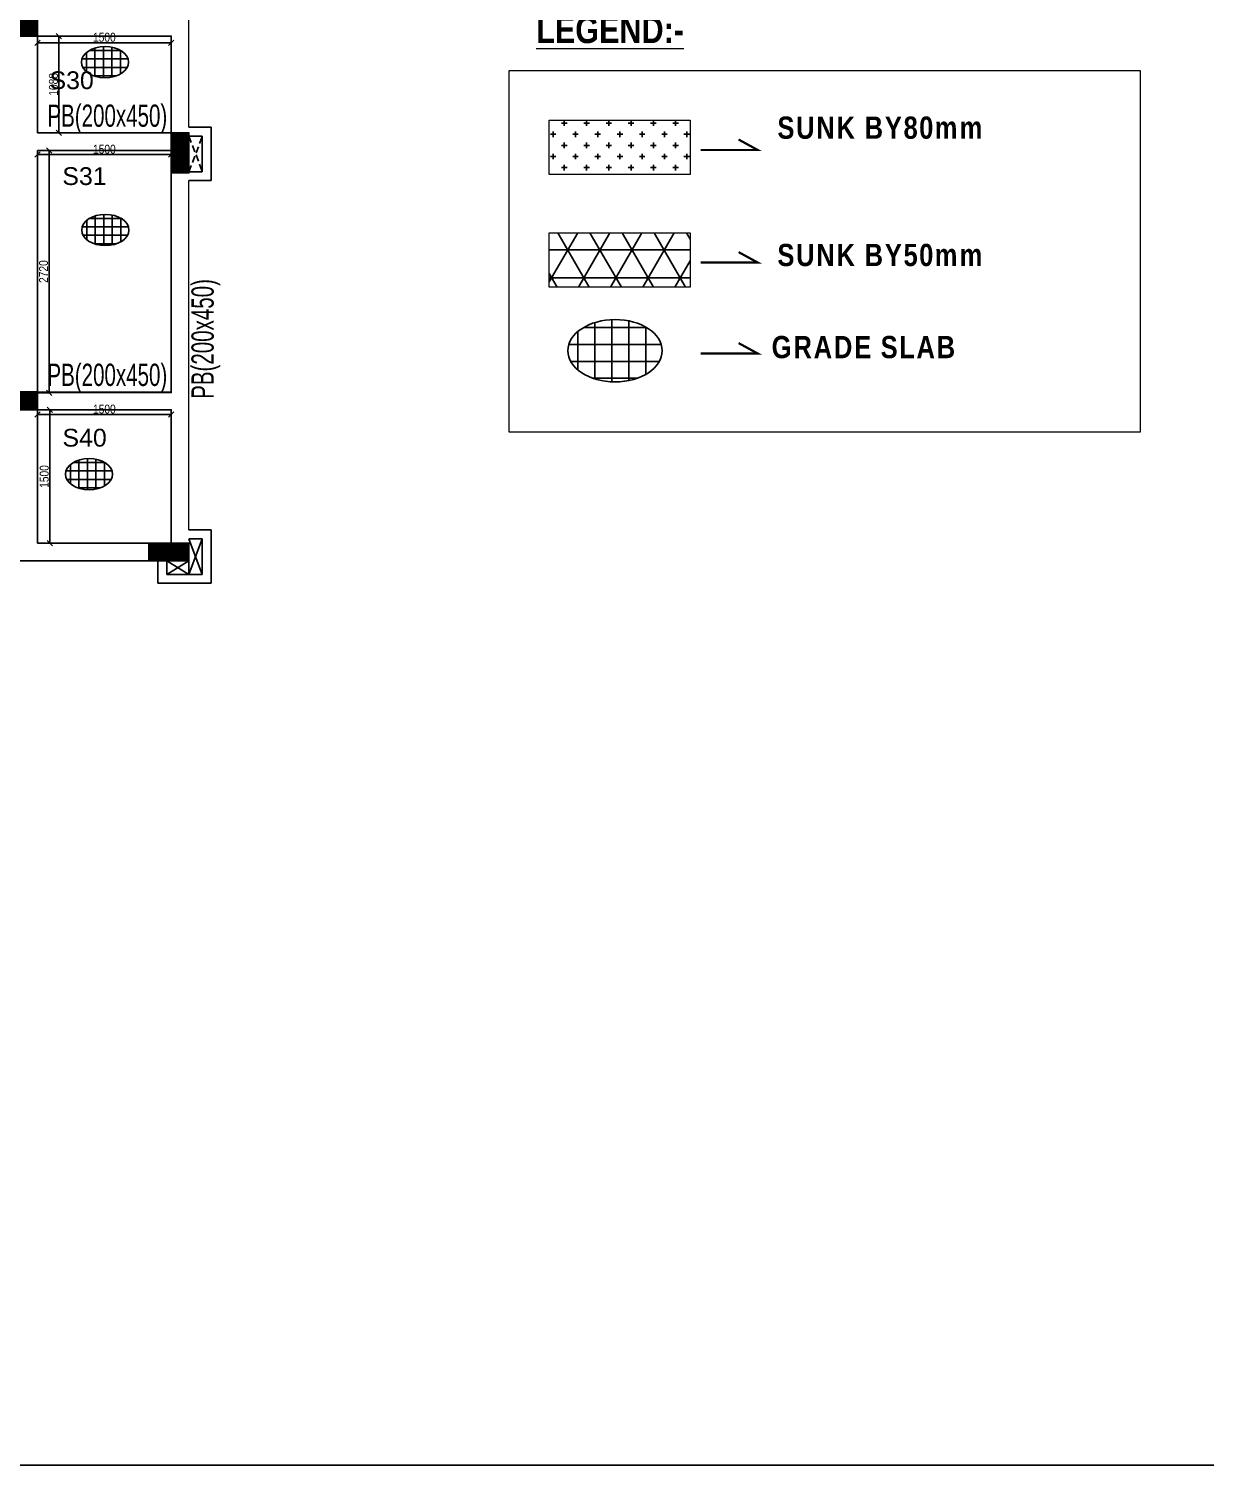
# Model space of a CAD drawing. Header units: millimetres. Extents: x 1798 to 243113, y 1193 to 150435.
# Drawn here: x 120854 to 134071, y 109480 to 125625 of the extents above; entities that cross this region are included whole.
import ezdxf

# ---------------------------------------------------------------- set-up
doc = ezdxf.new("R2010")
doc.units = ezdxf.units.MM
for name, pattern in [('CENTER', [50.8, 31.75, -6.35, 6.35, -6.35]), ('CONTINU', [0]), ('HIDDEN', [0.375, 0.25, -0.125])]:
    doc.linetypes.add(name, pattern=pattern)
for name, color, linetype, lineweight in [('A-OPNG-WNDW', 4, 'Continuous', 20), ('Column outline', 5, 'Continuous', 0), ('S - BEAM TXT', 30, 'Continuous', 13)]:
    doc.layers.add(name, color=color, linetype=linetype, lineweight=lineweight)
for name, color, linetype in [('A-WALL-PATT', 7, 'Continuous'), ('beam', 4, 'Continuous'), ('BEAM-1', 7, 'CONTINU'), ('column', 5, 'Continuous'), ('DIM', 8, 'Continuous'), ('sub title', 22, 'Continuous')]:
    doc.layers.add(name, color=color, linetype=linetype)
doc.styles.add('GFC', font='ARIALN.TTF')
doc.styles.add('S - GRID TXT', font='ARIALNB.TTF')
doc.styles.add('sd', font='ARIALNB.TTF')
doc.styles.get("Standard").update_dxf_attribs({"font": 'arial.ttf'})
doc.dimstyles.new('GFC- 50', dxfattribs={"dimscale": 100, "dimtxt": 1, "dimasz": 0.6, "dimexe": 0.2, "dimexo": 0, "dimgap": 0.1, "dimtad": 1, "dimdec": 0, "dimzin": 1, "dimdsep": 46, "dimtxsty": 'GFC', "dimblk": 'OBLIQUE', "dimcen": 0, "dimclrd": 8, "dimclre": 8, "dimclrt": 6, "dimazin": 2, "dimtfac": 1, "dimtdec": 0, "dimtmove": 1, "dimatfit": 3, "dimfxl": 1, "dimtolj": 1, "dimlwd": -1, "dimlwe": 9, "dimarcsym": 0})

# ---------------------------------------------------------------- blocks, each defined once
blk = doc.blocks.new('_OBLIQUE')
at = {"color": 0, "linetype": 'ByBlock'}
blk.add_line((-0.5, -0.5), (0.5, 0.5), dxfattribs=at)
blk = doc.blocks.new('*D773')
at = {"color": 8, "linetype": 'CENTER', "lineweight": 9, "transparency": 16777216}
for p, q in [((120954, 125543), (120954, 125448)), ((122454, 125543), (122454, 125448))]:
    blk.add_line(p, q, dxfattribs=at)
at = {"color": 8, "transparency": 16777216}
blk.add_line((122454, 125468), (120954, 125468), dxfattribs=at)
at = {"color": 8, "transparency": 16777216, "xscale": 60, "yscale": 60, "zscale": 60, "rotation": 180}
blk.add_blockref('_OBLIQUE', (120954, 125468), dxfattribs=at)
at = {"color": 8, "transparency": 16777216, "xscale": 60, "yscale": 60, "zscale": 60}
blk.add_blockref('_OBLIQUE', (122454, 125468), dxfattribs=at)
at = {"color": 6, "transparency": 16777216, "insert": (121704, 125529), "char_height": 100, "attachment_point": 5, "style": 'GFC'}
blk.add_mtext('\\A1;1500', dxfattribs=at)
blk = doc.blocks.new('*D774')
at = {"color": 8, "linetype": 'CENTER', "lineweight": 9, "transparency": 16777216}
for p, q in [((120954, 125543), (121213, 125543)), ((120954, 124456), (121213, 124456))]:
    blk.add_line(p, q, dxfattribs=at)
at = {"color": 8, "transparency": 16777216}
blk.add_line((121193, 125543), (121193, 124456), dxfattribs=at)
at = {"color": 8, "transparency": 16777216, "xscale": 60, "yscale": 60, "zscale": 60}
for p, rotation in [((121193, 125543), 90), ((121193, 124456), 270)]:
    blk.add_blockref('_OBLIQUE', p, dxfattribs=dict(at, rotation=rotation))
at = {"color": 6, "transparency": 16777216, "insert": (121132, 125000), "char_height": 100, "attachment_point": 5, "rotation": 90, "style": 'GFC'}
blk.add_mtext('\\A1;1088', dxfattribs=at)
blk = doc.blocks.new('*D775')
at = {"color": 8, "linetype": 'CENTER', "lineweight": 9, "transparency": 16777216}
for p, q in [((120954, 124256), (120954, 124190)), ((122454, 124256), (122454, 124190))]:
    blk.add_line(p, q, dxfattribs=at)
at = {"color": 8, "transparency": 16777216}
blk.add_line((120954, 124210), (122454, 124210), dxfattribs=at)
at = {"color": 8, "transparency": 16777216, "xscale": 60, "yscale": 60, "zscale": 60, "rotation": 180}
blk.add_blockref('_OBLIQUE', (120954, 124210), dxfattribs=at)
at = {"color": 8, "transparency": 16777216, "xscale": 60, "yscale": 60, "zscale": 60}
blk.add_blockref('_OBLIQUE', (122454, 124210), dxfattribs=at)
at = {"color": 6, "transparency": 16777216, "insert": (121704, 124271), "char_height": 100, "attachment_point": 5, "style": 'GFC'}
blk.add_mtext('\\A1;1500', dxfattribs=at)
blk = doc.blocks.new('*D776')
at = {"color": 8, "linetype": 'CENTER', "lineweight": 9, "transparency": 16777216}
for p, q in [((120954, 124256), (121102, 124256)), ((120954, 121535), (121102, 121535))]:
    blk.add_line(p, q, dxfattribs=at)
at = {"color": 8, "transparency": 16777216}
blk.add_line((121082, 121535), (121082, 124256), dxfattribs=at)
at = {"color": 8, "transparency": 16777216, "xscale": 60, "yscale": 60, "zscale": 60}
for p, rotation in [((121082, 124256), 90), ((121082, 121535), 270)]:
    blk.add_blockref('_OBLIQUE', p, dxfattribs=dict(at, rotation=rotation))
at = {"color": 6, "transparency": 16777216, "insert": (121021, 122896), "char_height": 100, "attachment_point": 5, "rotation": 90, "style": 'GFC'}
blk.add_mtext('\\A1;2720', dxfattribs=at)
blk = doc.blocks.new('*D777')
at = {"color": 8, "linetype": 'CENTER', "lineweight": 9, "transparency": 16777216}
for p, q in [((120954, 121343), (120954, 121269)), ((122454, 121343), (122454, 121269))]:
    blk.add_line(p, q, dxfattribs=at)
at = {"color": 8, "transparency": 16777216}
blk.add_line((122454, 121289), (120954, 121289), dxfattribs=at)
at = {"color": 8, "transparency": 16777216, "xscale": 60, "yscale": 60, "zscale": 60, "rotation": 180}
blk.add_blockref('_OBLIQUE', (120954, 121289), dxfattribs=at)
at = {"color": 8, "transparency": 16777216, "xscale": 60, "yscale": 60, "zscale": 60}
blk.add_blockref('_OBLIQUE', (122454, 121289), dxfattribs=at)
at = {"color": 6, "transparency": 16777216, "insert": (121704, 121350), "char_height": 100, "attachment_point": 5, "style": 'GFC'}
blk.add_mtext('\\A1;1500', dxfattribs=at)
blk = doc.blocks.new('*D778')
at = {"color": 8, "linetype": 'CENTER', "lineweight": 9, "transparency": 16777216}
for p, q in [((120954, 121343), (121111, 121343)), ((120954, 119843), (121111, 119843))]:
    blk.add_line(p, q, dxfattribs=at)
at = {"color": 8, "transparency": 16777216}
blk.add_line((121091, 121343), (121091, 119843), dxfattribs=at)
at = {"color": 8, "transparency": 16777216, "xscale": 60, "yscale": 60, "zscale": 60}
for p, rotation in [((121091, 121343), 90), ((121091, 119843), 270)]:
    blk.add_blockref('_OBLIQUE', p, dxfattribs=dict(at, rotation=rotation))
at = {"color": 6, "transparency": 16777216, "insert": (121029, 120593), "char_height": 100, "attachment_point": 5, "rotation": 90, "style": 'GFC'}
blk.add_mtext('\\A1;1500', dxfattribs=at)

msp = doc.modelspace()

# ---------------------------------------------------------------- hatches: boundary and pattern name
at = {"layer": 'A-WALL-PATT'}
h = msp.add_hatch(dxfattribs=at)
h.set_pattern_fill('ANSI31', color=8)
h.set_pattern_definition([(45, (182654.61798, 141377.45673), (-0.08838834765, 0.08838834765), [])])
h.paths.add_polyline_path([(120504.4, 125743.4), (120504.4, 125543.4), (120954.4, 125543.4), (120954.4, 125743.4)])
h = msp.add_hatch(dxfattribs=at)
h.set_pattern_fill('CROSS', color=8, scale=500)
h.set_pattern_definition([(0, (90464.81, 144189.57), (125, 125), [62.5, -187.5]), (90, (90496.06, 144158.32), (-125, 125), [62.5, -187.5])])
h.paths.add_polyline_path([(126702.7, 124597.5), (128284, 124597.5), (128284, 123986.6), (126702.7, 123986.6)])
h = msp.add_hatch(dxfattribs=at)
h.set_pattern_fill('ANSI31', color=8, angle=90)
h.set_pattern_definition([(135, (89073.63085, 144189.57396), (-0.08838834765, -0.08838834765), [])])
h.paths.add_polyline_path([(122654.4, 124005.7), (122654.4, 124455.7), (122454.4, 124455.7), (122454.4, 124005.7)])
h = msp.add_hatch(dxfattribs=at)
h.set_pattern_fill('NET3', color=8, scale=2500)
h.set_pattern_definition([(0, (90464.8, 144388.8), (0, 312.5), []), (60, (90464.8, 144388.8), (-270.633, 156.25), []), (120, (90464.8, 144388.8), (-270.633, -156.25), [])])
h.paths.add_polyline_path([(126702.7, 123332.6), (128284, 123332.6), (128284, 122721.6), (126702.7, 122721.6)])
h = msp.add_hatch(dxfattribs=at)
h.set_pattern_fill('ANSI31', color=8)
h.set_pattern_definition([(45, (182654.61798, 137177.45694), (-0.08838834765, 0.08838834765), [])])
h.paths.add_polyline_path([(120504.4, 121543.4), (120504.4, 121343.4), (120954.4, 121343.4), (120954.4, 121543.4)])
h = msp.add_hatch(dxfattribs=at)
h.set_pattern_fill('ANSI31', color=8, angle=180)
h.set_pattern_definition([(225, (89073.63085, 144189.57396), (0.08838834765, -0.08838834765), [])])
h.paths.add_polyline_path([(122654.4, 119643.4), (122654.4, 119843.4), (122204.4, 119843.4), (122204.4, 119643.4)])
at = {"layer": 'DIM'}
h = msp.add_hatch(dxfattribs=at)
h.set_pattern_fill('ANSI37', color=256, scale=30, angle=45)
h.set_pattern_definition([(90, (-44898.64, 231775.29), (-95.25, 2e-14), []), (180, (-44898.64, 231775.29), (-2e-14, -95.25), [])])
edge = h.paths.add_edge_path()
edge.add_ellipse((121711.4, 125250.3), major_axis=(-265, 0), ratio=0.6603774, start_angle=0, end_angle=360)
h = msp.add_hatch(dxfattribs=at)
h.set_pattern_fill('ANSI37', color=256, scale=30, angle=45)
h.set_pattern_definition([(90, (-44895.31, 229888.33), (-95.25, 2e-14), []), (180, (-44895.31, 229888.33), (-2e-14, -95.25), [])])
edge = h.paths.add_edge_path()
edge.add_ellipse((121714.7, 123363.3), major_axis=(-265, 0), ratio=0.6603774, start_angle=0, end_angle=360)
h = msp.add_hatch(dxfattribs=at)
h.set_pattern_fill('ANSI37', color=256, scale=60, angle=45)
h.set_pattern_definition([(90, (-205778.97, 335056.58), (-190.5, 4e-14), []), (180, (-205778.97, 335056.58), (-4e-14, -190.5), [])])
edge = h.paths.add_edge_path()
edge.add_ellipse((127441, 122006.6), major_axis=(-530, 0), ratio=0.6603774, start_angle=0, end_angle=360)
h = msp.add_hatch(dxfattribs=at)
h.set_pattern_fill('ANSI37', color=256, scale=30, angle=45)
h.set_pattern_definition([(90, (-45078.38, 227144.41), (-95.25, 2e-14), []), (180, (-45078.38, 227144.41), (-2e-14, -95.25), [])])
edge = h.paths.add_edge_path()
edge.add_ellipse((121531.6, 120619.4), major_axis=(-265, 0), ratio=0.6603774, start_angle=0, end_angle=360)

# ---------------------------------------------------------------- linework, layer by layer
at = {"color": 40, "true_color": 0xf8d731}
for points, elevation in [([(120954.4, 124455.7), (122454.4, 124455.7), (122454.4, 125543.4), (120954.4, 125543.4)], 478075.2), ([(120954.4, 124255.7), (122454.4, 124255.7), (122454.4, 121535.4), (120954.4, 121535.4)], 239036.1), ([(120954.4, 119843.4), (122454.4, 119843.4), (122454.4, 121343.4), (120954.4, 121343.4)], 239039.1)]:
    msp.add_lwpolyline(points, close=True, dxfattribs=dict(at, elevation=elevation))
at = {"layer": 'A-OPNG-WNDW'}
for p, q in [((122654.4, 124518.4, 239039.1), (122654.4, 128592.9, 347463)), ((120954.4, 125543.4, 478078.2), (122454.4, 125543.4, 239039.1)), ((120954.4, 124455.7, 478075.2), (122454.4, 124455.7, 239036.1)), ((120954.4, 124255.7, 239036.1), (122454.4, 124255.7, 239036.1)), ((122654.4, 119993.4, 239039.1), (122654.4, 123918.4, 239039.1)), ((120954.4, 121543.4, 239039.1), (122454.4, 121543.4, 239039.1)), ((120954.4, 121343.4, 239039.1), (120954.4, 119843.4, 239039.1)), ((120954.4, 121343.4, 239039.1), (122454.4, 121343.4, 239039.1))]:
    msp.add_line(p, q, dxfattribs=at)
at = {"layer": 'A-OPNG-WNDW', "color": 8}
for p, q in [((122654.4, 124455.7, 239039.1), (122654.4, 124418.4, 246580.1)), ((122654.4, 124018.4, 239039.1), (122654.4, 124005.7, 239039.1))]:
    msp.add_line(p, q, dxfattribs=at)
at = {"layer": 'beam'}
for p, q in [((120954.4, 125543.4, 239039.1), (120954.4, 124454.9, 239039.1)), ((122454.4, 125543.4, 239039.1), (122454.4, 124455.7, 239039.1)), ((120954.4, 124255.7, 239036.1), (120954.4, 121543.4, 239039.1)), ((122454.4, 124005.7, 239039.1), (122454.4, 121543.4, 239039.1)), ((122454.4, 121343.4, 239039.1), (122454.4, 119843.4, 239039.1)), ((122204.4, 119843.4, 239039.1), (120954.4, 119843.4, 239039.1)), ((122204.4, 119643.4, 239039.1), (114767.8, 119643.4, 239039.1))]:
    msp.add_line(p, q, dxfattribs=at)
at = {"layer": 'beam', "color": 4}
for p, q in [((122904.4, 124518.4, 239039.1), (122654.4, 124518.4, 239039.1)), ((122904.4, 123918.4, 239039.1), (122904.4, 124518.4, 239039.1)), ((122654.4, 123918.4, 239039.1), (122904.4, 123918.4, 239039.1)), ((122654.4, 119993.4, 239039.1), (122903.1, 119993.4, 239039.1)), ((122903.1, 119993.4, 239039.1), (122903.1, 119393.4, 239039.1)), ((122304.4, 119393.4, 239039.1), (122304.4, 119643.4, 239039.1)), ((122304.4, 119393.4, 239039.1), (122903.1, 119393.4, 239039.1))]:
    msp.add_line(p, q, dxfattribs=at)
at = {"layer": 'beam', "color": 8}
for p, q in [((122654.4, 124418.4, 239039.1), (122804.4, 124418.4, 239039.1)), ((122804.4, 124418.4, 239039.1), (122804.4, 124018.4, 239039.1)), ((122804.4, 124018.4, 239039.1), (122654.4, 124018.4, 239039.1)), ((122803.1, 119893.4, 239039.1), (122653.1, 119493.4, 239039.1)), ((122654.4, 119893.4, 239039.1), (122803.1, 119893.4, 239039.1)), ((122803.1, 119493.4, 239039.1), (122654.4, 119893.4, 239039.1)), ((122803.1, 119893.4, 239039.1), (122803.1, 119493.4, 239039.1)), ((122404.4, 119493.4, 239039.1), (122654.4, 119643.4, 239039.1)), ((122404.4, 119643.4, 239039.1), (122653.1, 119493.4, 239039.1)), ((122404.4, 119643.4, 239039.1), (122404.4, 119493.4, 239039.1)), ((122653.1, 119493.4, 239039.1), (122653.1, 119643.4, 239039.1)), ((122803.1, 119493.4, 239039.1), (122404.4, 119493.4, 239039.1))]:
    msp.add_line(p, q, dxfattribs=at)
at = {"layer": 'beam', "color": 8, "linetype": 'HIDDEN', "ltscale": 300}
for p, q in [((122654.4, 124418.4, 239039.1), (122804.4, 124018.4, 239039.1)), ((122654.4, 124018.4, 239039.1), (122804.4, 124418.4, 239039.1))]:
    msp.add_line(p, q, dxfattribs=at)
at = {"layer": 'beam', "color": 4}
msp.add_lwpolyline([(243113, 109480.4), (43525, 109480.4), (43525, 150435.4), (243113, 150435.4)], close=True, dxfattribs=at)
at = {"layer": 'BEAM-1', "color": 3}
for centre in [(121711.4, 125250.3, 239039.1), (121714.7, 123363.3, 239039.1), (121531.6, 120619.4, 239039.1)]:
    msp.add_ellipse(centre, major_axis=(-265, 0), ratio=0.6603774, dxfattribs=at)
at = {"layer": 'BEAM-1'}
msp.add_ellipse((127441, 122006.6, 239039.1), major_axis=(-530, 0), ratio=0.6603774, dxfattribs=at)
at = {"layer": 'column'}
for points, elevation in [([(120504.4, 125743.4), (120954.4, 125743.4), (120954.4, 125543.4), (120504.4, 125543.4)], 478078.2), ([(122454.4, 124005.7), (122454.4, 124455.7), (122654.4, 124455.7), (122654.4, 124005.7)], 239039.1), ([(120504.4, 121543.4), (120954.4, 121543.4), (120954.4, 121343.4), (120504.4, 121343.4)], 239039.1), ([(122654.4, 119643.4), (122204.4, 119643.4), (122204.4, 119843.4), (122654.4, 119843.4)], 239039.1)]:
    msp.add_lwpolyline(points, close=True, dxfattribs=dict(at, elevation=elevation))
at = {"layer": 'Column outline'}
msp.add_lwpolyline([(126253.1, 125155.2), (133341.2, 125155.2), (133341.2, 121089.6), (126253.1, 121089.6)], close=True, dxfattribs=at)
at = {"layer": 'Column outline', "elevation": 239039.1}
for points in [[(126702.7, 124597.5), (128284, 124597.5), (128284, 123986.6), (126702.7, 123986.6)], [(126702.7, 123332.6), (128284, 123332.6), (128284, 122721.6), (126702.7, 122721.6)]]:
    msp.add_lwpolyline(points, close=True, dxfattribs=at)
at = {"layer": 'sub title', "color": 4, "const_width": 25, "elevation": 239039.1}
for points in [[(128401.7, 124262.1), (129044.7, 124262.1), (128828.7, 124380.1)], [(128401.7, 122997.1), (129044.7, 122997.1), (128828.7, 123115.1)], [(128401.7, 121974.6), (129044.7, 121974.6), (128828.7, 122092.6)]]:
    msp.add_lwpolyline(points, dxfattribs=at)

# ---------------------------------------------------------------- texts
at = {"color": 3, "char_height": 200, "attachment_point": 1}
for s, insert in [('S30', (121088, 125146.4)), ('S31', (121232, 124068.9)), ('S40', (121233.5, 121128.9))]:
    msp.add_mtext_dynamic_manual_height_columns(s, width=425.5, gutter_width=1, heights=[0], dxfattribs=dict(at, insert=insert))
at = {"layer": 'S - BEAM TXT', "char_height": 250, "attachment_point": 8, "style": 'S - GRID TXT'}
for insert in [(121737.4, 124447.7, 239036.1), (121737.4, 121535.4, 119519.5)]:
    msp.add_mtext('{\\fSwis721 LtCn BT|b0|i0|c0|p34;\\W0.9;PB(200x450)}', dxfattribs=dict(at, insert=insert))
at = {"layer": 'S - BEAM TXT', "insert": (123007.2, 122138.7, 144193.3), "char_height": 250, "attachment_point": 8, "rotation": 90, "style": 'S - GRID TXT'}
msp.add_mtext('{\\fSwis721 LtCn BT|b0|i0|c0|p34;\\W0.9;PB(200x450)}', dxfattribs=at)
at = {"layer": 'sub title', "color": 4, "lineweight": 18, "style": 'sd'}
msp.add_text('%%ULEGEND:-', height=300, dxfattribs=at).set_placement((126554.8, 125463.7, 239039.1))
at = {"layer": 'sub title', "char_height": 250, "width": 18596.495, "attachment_point": 2, "style": 'sd'}
for s, insert in [('{\\T1.1;\\C4;SUNK BY80mm }', (130428.9, 124638.6)), ('{\\T1.1;\\C4;SUNK BY50mm }', (130428.9, 123207.5)), ('{\\T1.1;\\C4;GRADE SLAB}', (130241.2, 122172.6, 239039.1))]:
    msp.add_mtext(s, dxfattribs=dict(at, insert=insert))

# ---------------------------------------------------------------- dimensions: what is measured, and where the dimension line sits
at = {"color": 40, "true_color": 0xf8d731}
for base, p1, p2, picture, middle in [((120954.4, 125467.9), (122454.4, 125543.4, 478075.2), (120954.4, 125543.4, 478075.2), '*D773', (121704.4, 125529)), ((122454.4, 124210.4), (120954.4, 124255.7, 239036.1), (122454.4, 124255.7, 239036.1), '*D775', (121704.4, 124271.5)), ((120954.4, 121288.9), (122454.4, 121343.4, 239039.1), (120954.4, 121343.4, 239039.1), '*D777', (121704.4, 121350))]:
    dim = msp.add_linear_dim(base=base, p1=p1, p2=p2, dimstyle='GFC- 50', dxfattribs=at)
    dim.commit()
    dim.dimension.update_dxf_attribs({"geometry": picture, "text_midpoint": middle})
for base, p1, p2, picture, middle in [((121193, 124455.7), (120954.4, 125543.4, 478075.2), (120954.4, 124455.7, 478075.2), '*D774', (121132, 124999.6)), ((121082, 124255.7), (120954.4, 121535.4, 239036.1), (120954.4, 124255.7, 239036.1), '*D776', (121021, 122895.6)), ((121090.5, 119843.4), (120954.4, 121343.4, 239039.1), (120954.4, 119843.4, 239039.1), '*D778', (121029.5, 120593.4))]:
    dim = msp.add_linear_dim(base=base, p1=p1, p2=p2, angle=90, dimstyle='GFC- 50', dxfattribs=at)
    dim.commit()
    dim.dimension.update_dxf_attribs({"geometry": picture, "text_midpoint": middle})

doc.saveas('drawing.dxf')
